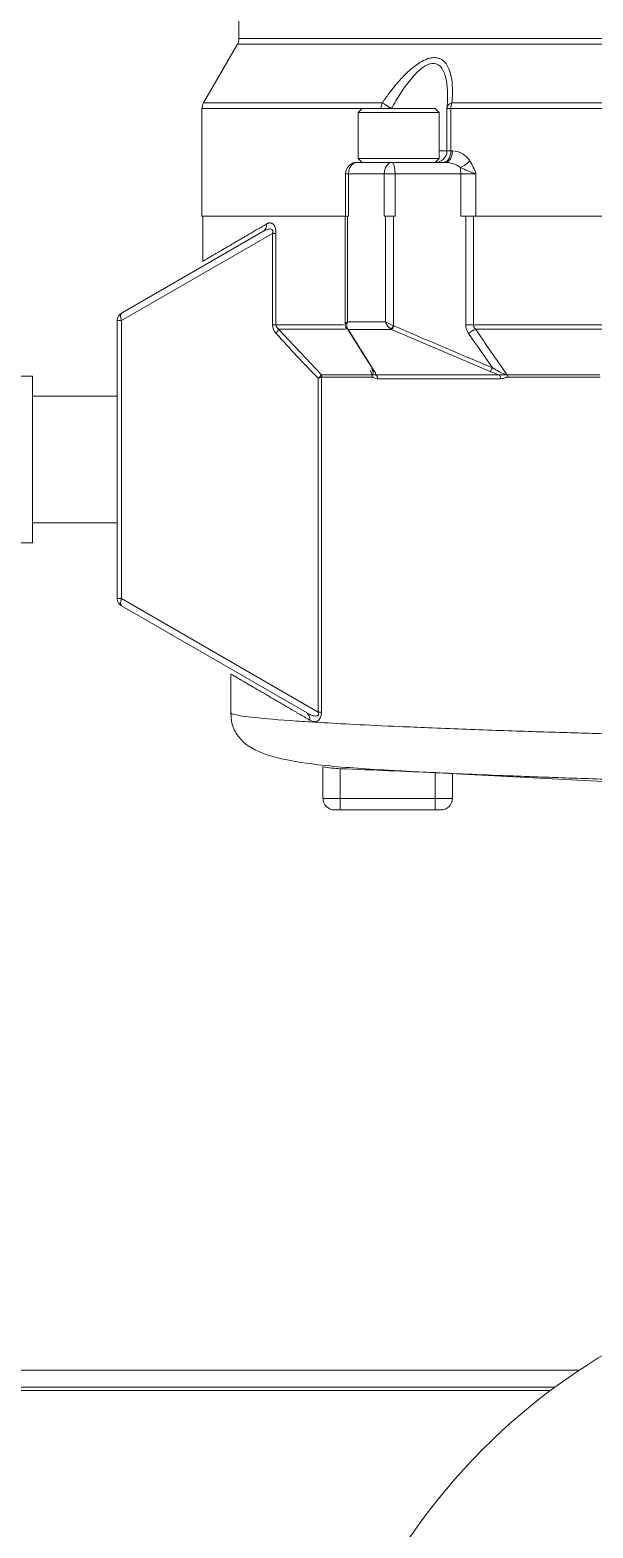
# Model space of a CAD drawing. Header units: millimetres. Extents: x 113490 to 142599, y -20467 to 115.
# Drawn here: x 125876.9 to 125976.3, y -7330.2 to -7065.8 of the extents above; entities that cross this region are included whole.
import ezdxf

# ---------------------------------------------------------------- set-up
doc = ezdxf.new("R2010")
doc.units = ezdxf.units.MM
doc.layers.add('DV1_0', color=7, linetype='Continuous')

msp = doc.modelspace()

# ---------------------------------------------------------------- linework, layer by layer
at = {"layer": 'DV1_0', "color": 7, "linetype": 'Continuous', "lineweight": 15}
for p, q in [((125913.78, -7047.15), (125913.78, -7067.31)), ((125913.51, -7068.32), (125907.54, -7078.67)), ((125907.26, -7079.68), (125907.26, -7098.69)), ((125935.56, -7079.64), (125934.85, -7080.36)), ((125949.14, -7080.36), (125934.85, -7080.36)), ((125934.85, -7080.36), (125934.85, -7088.46)), ((125948.42, -7079.64), (125935.56, -7079.64)), ((125949.14, -7080.36), (125948.42, -7079.64)), ((125949.14, -7088.46), (125949.14, -7080.36)), ((125950.51, -7079.68), (125950.51, -7087.14)), ((125936.23, -7089.17), (125934.62, -7089.17)), ((125949.14, -7088.46), (125934.85, -7088.46)), ((125934.85, -7088.46), (125935.56, -7089.17)), ((125936.23, -7089.17), (125939.13, -7089.17)), ((125940.83, -7089.17), (125939.13, -7089.17)), ((125950.15, -7089.17), (125940.83, -7089.17)), ((125948.42, -7089.17), (125949.14, -7088.46)), ((125932.59, -7091.2), (125932.59, -7098.69)), ((125932.53, -7098.69), (125907.26, -7098.69)), ((125907.39, -7098.69), (125907.39, -7106.6)), ((125932.53, -7098.69), (125932.94, -7098.69)), ((125932.53, -7098.69), (125932.53, -7117.97)), ((125933.14, -7098.69), (125932.94, -7098.69)), ((125939.65, -7098.69), (125939.44, -7098.69)), ((125939.65, -7098.69), (125941.08, -7098.69)), ((125941.08, -7098.69), (125941.35, -7098.69)), ((125952.94, -7098.69), (125955.63, -7098.69)), ((125955.63, -7098.69), (126115.49, -7098.69)), ((125918.02, -7101.37), (125893.06, -7115.78)), ((125892.3, -7117.1), (125892.3, -7166.14)), ((125940.72, -7118.67), (125933.09, -7118.67)), ((125937.73, -7126.09), (125933.09, -7118.67)), ((125937.36, -7125.82), (125937.4, -7125.9)), ((125877.32, -7126.89), (125873.36, -7126.89)), ((125877.32, -7126.89), (125877.32, -7156.35)), ((125937.22, -7126.69), (125937.23, -7126.68)), ((125961.16, -7126.68), (125961.18, -7126.69)), ((125892.3, -7130.44), (125877.32, -7130.44)), ((125877.32, -7152.8), (125892.3, -7152.8)), ((125873.36, -7156.35), (125877.32, -7156.35)), ((125893.06, -7167.46), (125925.7, -7186.3)), ((125912.37, -7179.57), (125912.37, -7186.32)), ((125928.62, -7201.44), (125928.62, -7195.86)), ((125943.08, -7196.63), (125978.15, -7198.47)), ((125951.48, -7197.07), (125951.48, -7201.44)), ((125930.66, -7203.47), (125931.67, -7203.47)), ((125931.67, -7203.47), (125948.44, -7203.47)), ((125948.44, -7203.47), (125949.45, -7203.47)), ((125973.87, -7302.37), (125703.06, -7302.37)), ((125969.58, -7305.37), (125703.06, -7305.37))]:
    msp.add_line(p, q, dxfattribs=at)
at = {"layer": 'DV1_0', "color": 7, "linetype": 'Continuous', "lineweight": 20}
for p, q in [((126157.34, -7067.31), (125913.78, -7067.31)), ((126157.61, -7068.32), (125913.51, -7068.32)), ((125939.1, -7078.67), (125907.54, -7078.67)), ((125951.39, -7078.67), (126119.73, -7078.67)), ((125935.53, -7079.68), (125907.26, -7079.68)), ((125950.51, -7079.68), (125951.21, -7079.68)), ((125951.21, -7079.68), (126119.91, -7079.68)), ((125951.21, -7079.68), (125951.21, -7087.14)), ((125950.51, -7087.14), (125949.14, -7087.14)), ((125950.51, -7087.14), (125951.21, -7087.14)), ((125951.21, -7087.14), (125951.48, -7087.14)), ((125932.59, -7091.2), (125933.14, -7091.2)), ((125933.14, -7091.2), (125939.44, -7091.2)), ((125933.14, -7098.69), (125933.14, -7091.2)), ((125941.35, -7091.2), (125939.44, -7091.2)), ((125939.44, -7091.2), (125939.44, -7098.69)), ((125941.35, -7091.2), (125941.35, -7098.69)), ((125952.94, -7091.2), (125941.35, -7091.2)), ((125952.94, -7098.69), (125952.94, -7091.2)), ((125952.94, -7091.2), (125955.63, -7091.2)), ((125955.63, -7091.2), (125955.63, -7098.69)), ((125932.94, -7117.31), (125932.94, -7098.69)), ((125939.65, -7098.69), (125939.65, -7117.31)), ((125941.08, -7098.69), (125941.08, -7117.96)), ((125953.84, -7117.84), (125953.84, -7098.69)), ((125955.19, -7098.69), (125955.19, -7117.84)), ((125919.71, -7101.72), (125893.06, -7117.1)), ((125919.71, -7117.84), (125919.71, -7101.72)), ((125919.71, -7101.72), (125920.32, -7101.72)), ((125920.32, -7101.72), (125920.32, -7117.84)), ((125893.06, -7117.1), (125892.3, -7117.1)), ((125893.06, -7117.1), (125893.06, -7166.14)), ((125919.71, -7117.84), (125920.32, -7117.84)), ((125920.32, -7117.84), (125932.27, -7117.84)), ((125932.94, -7117.31), (125939.65, -7117.31)), ((125955.19, -7117.84), (125953.84, -7117.84)), ((125955.19, -7117.84), (125982.12, -7117.84)), ((125920.77, -7118.61), (125928.35, -7126.7)), ((125920.77, -7118.61), (125932.61, -7118.61)), ((125940.72, -7118.67), (125958.13, -7126.09)), ((125955.55, -7118.61), (125981.68, -7118.61)), ((125927.79, -7186.19), (125927.79, -7127.28)), ((125928.35, -7126.7), (125928.24, -7126.82)), ((125928.35, -7126.7), (125937.22, -7126.7)), ((125928.35, -7127.11), (125928.35, -7186.19)), ((125937.3, -7127.08), (125928.43, -7127.08)), ((125937.22, -7126.69), (125937.94, -7126.66)), ((125937.94, -7126.66), (125959.72, -7126.66)), ((125959.98, -7127.35), (125938.28, -7127.35)), ((125959.72, -7126.66), (125961.18, -7126.69)), ((125961.19, -7126.7), (125977.52, -7126.7)), ((125977.57, -7127.08), (125961.25, -7127.08)), ((125892.3, -7166.14), (125893.06, -7166.14)), ((125893.06, -7166.14), (125927.79, -7186.19)), ((125927.79, -7186.19), (125928.35, -7186.19)), ((125931.67, -7196.2), (125931.67, -7201.44)), ((125948.44, -7196.91), (125948.44, -7201.44)), ((125928.62, -7201.44), (125931.67, -7201.44)), ((125931.67, -7201.44), (125931.67, -7203.47)), ((125931.67, -7201.44), (125948.44, -7201.44)), ((125948.44, -7201.44), (125948.44, -7203.47)), ((125948.44, -7201.44), (125951.48, -7201.44)), ((125968.77, -7305.97), (125703.06, -7305.97))]:
    msp.add_line(p, q, dxfattribs=at)
at = {"layer": 'DV1_0', "color": 7, "linetype": 'Continuous', "lineweight": 15}
for centre, radius, start, end in [((125911.75, -7067.31), 2.03, 330, 0), ((125909.3, -7079.68), 2.03, 150, 180), ((125952.54, -7079.68), 2.03, 174.2304, 180), ((125934.62, -7091.2), 2.03, 90, 180), ((125948.48, -7087.14), 2.03, 270, 0), ((125893.83, -7117.1), 1.52, 120, 180), ((125933.57, -7117.84), 1.04, 179.5892, 207.7783), ((125933.71, -7117.77), 1.19, 207.2685, 211.4358), ((126247.07, -6925.66), 368.62, 211.571, 212.812), ((125936.35, -7127.09), 0.958, 0.8371, 24.3586), ((125961.17, -7126.71), 0.0225, 23.801, 63.2828), ((125960.12, -7127.05), 1.13, 358.631, 18.2821), ((125893.83, -7166.14), 1.52, 180, 240), ((125930.66, -7201.44), 2.03, 180, 270), ((125949.45, -7201.44), 2.03, 270, 0), ((126034.77, -7393.97), 110, 0, 240.5996)]:
    msp.add_arc(centre, radius, start, end, dxfattribs=at)
at = {"layer": 'DV1_0', "color": 7, "linetype": 'Continuous', "lineweight": 20}
for centre, radius, start, end in [((125950.27, -7093.36), 4.19, 51.983, 91.6431), ((125951.39, -7090.87), 3.73, 31.5907, 88.611), ((125944.66, -7094.9), 11.58, 18.6295, 31.1428), ((125964.54, -7065.61), 27.1, 244.439, 250.797), ((125922.02, -7117.78), 2.31, 181.6266, 223.5455), ((125921.32, -7117.77), 1, 184.2539, 236.6111), ((125942.24, -7116.38), 2.76, 199.7274, 233.6932), ((125942.44, -7113.02), 5.11, 236.9242, 254.6237), ((126339.52, -6208.34), 993.06, 246.3499, 247.44073), ((125956.52, -7117.82), 2.68, 180.4314, 215.1485), ((125956.27, -7117.8), 1.08, 182.2341, 228.1697), ((126098.06, -6959.82), 238.82, 221.9163, 224.5224), ((125933.63, -7118.1), 0.789, 219.2158, 226.3473), ((125941.43, -7117.4), 1.45, 235.6565, 241.0856), ((126792.56, -6539.42), 1019.3, 214.67811, 215.09218), ((126798.65, -6538.2), 1023.57, 214.54396, 215.09426), ((127979.4, -6734.26), 2079.54, 190.85391, 190.8772), ((125936.9, -7126.72), 1.05, 3.2894, 37.1934), ((125964.68, -7110.43), 16.97, 247.3375, 253.0397), ((125963.66, -7118.16), 8.87, 234.7669, 253.6454), ((125926.16, -7125.26), 2.59, 308.7829, 323.1355), ((125926.53, -7122.24), 5.19, 283.971, 290.4933), ((125928.43, -7127.21), 0.132, 89.2551, 128.757), ((125931.95, -7179.68), 16.51, 258.389, 269.0442)]:
    msp.add_arc(centre, radius, start, end, dxfattribs=at)
for centre, major_axis, ratio, start_param, end_param in [((125940.42, -7079.68), (0, 2.03), 0.753485, 1.047198, 1.570796), ((125940.42, -7079.68), (-1.68, 1.14), 0.083337, 4.621849, 5.675012), ((125952.54, -7079.68), (2.02, -0.2), 0.559268, 2.235418, 3.141593), ((125952.54, -7079.68), (0, 2.03), 0.657465, 1.047198, 1.570796), ((125934.62, -7091.2), (0, 2.03), 0.729172, 0, 1.570796), ((125940.83, -7091.2), (0, -2.03), 0.68433, 3.141593, 4.712389), ((125940.83, -7091.2), (0, 2.03), 0.258819, 4.712389, 6.283185), ((125953.29, -7088.91), (-1.7, -1.11), 0.406301, 1.06236, 2.127918), ((125952.42, -7091.2), (0, 2.03), 0.258819, 4.712389, 5.310655), ((125917.26, -7100.05), (0.76, -1.32), 0.88765, 0, 1.097211), ((125893.83, -7117.1), (-0.76, 1.32), 0.447214, 0, 1.318116), ((125933.32, -7117.96), (0.685, 0.334), 0.853419, 3.145786, 3.90594), ((125940.88, -7117.96), (-0.367, -0.668), 0.228673, 0.411672, 1.695647), ((125940.96, -7117.99), (0.305, 0.698), 0.238424, 3.48591, 4.816271), ((125941.51, -7117.11), (0, -0.956), 0.965926, 5.79595, 5.883867), ((125919.58, -7119.37), (1.13, 1.02), 0.360181, 5.093282, 5.860443), ((125954.72, -7119.37), (1.25, 0.87), 0.150727, 0.752795, 1.785269), ((125938, -7125.41), (0.64, 0.414), 0.896658, 2.517199, 3.140741), ((125938, -7125.41), (0.64, 0.414), 0.896658, 3.166732, 3.818159), ((125958.35, -7125.41), (-0.292, -0.704), 0.240259, 0.369142, 1.670108), ((125927.69, -7127.11), (0.473, -0.597), 0.810718, 0.999796, 1.421599), ((125927.77, -7127.08), (0, -0.762), 0.86959, 1.570796, 2.094395), ((125937.67, -7127.35), (0, 0.762), 0.789697, 4.712389, 5.820147), ((125959.51, -7127.35), (0, 0.762), 0.613497, 4.712389, 5.820146), ((125893.83, -7166.14), (0.76, 1.32), 0.447214, 1.823477, 3.141593), ((125924.93, -7187.62), (-0.76, -1.32), 0.857088, 2.030307, 3.141593)]:
    msp.add_ellipse(centre, major_axis=major_axis, ratio=ratio, start_param=start_param, end_param=end_param, dxfattribs=at)
at = {"layer": 'DV1_0', "color": 7, "linetype": 'Continuous', "lineweight": 15}
for centre, major_axis, ratio, start_param, end_param in [((125933.32, -7117.96), (0.685, 0.334), 0.853419, 3.043147, 3.145786), ((125933.34, -7117.99), (0.65, 0.398), 0.88981, 3.14128, 3.868884)]:
    msp.add_ellipse(centre, major_axis=major_axis, ratio=ratio, start_param=start_param, end_param=end_param, dxfattribs=at)
at = {"layer": 'DV1_0', "color": 7, "linetype": 'Continuous', "lineweight": 20}
for points, knots in [([(125939.1, -7078.67), (125939.19, -7078.53), (125939.37, -7078.26), (125939.66, -7077.86), (125939.94, -7077.47), (125940.22, -7077.08), (125940.5, -7076.71), (125940.78, -7076.35), (125941.33, -7075.66), (125942.14, -7074.7), (125943.29, -7073.49), (125944.48, -7072.41), (125945.75, -7071.5), (125946.83, -7070.96), (125947.68, -7070.72), (125948.29, -7070.66), (125948.86, -7070.72), (125949.54, -7070.95), (125950.22, -7071.49), (125950.8, -7072.41), (125951.18, -7073.48), (125951.4, -7074.7), (125951.48, -7075.75), (125951.5, -7076.62), (125951.49, -7077.28), (125951.45, -7077.96), (125951.41, -7078.43), (125951.39, -7078.67)], [0, 0, 0, 0, 0.018693, 0.0371, 0.055227, 0.073082, 0.09067, 0.107999, 0.125076, 0.189511, 0.249356, 0.31487, 0.374275, 0.436923, 0.468569, 0.499613, 0.530818, 0.562638, 0.625056, 0.684657, 0.750444, 0.810345, 0.874885, 0.904936, 0.935781, 0.967457, 1, 1, 1, 1]), ([(125940.72, -7079.68), (125941.21, -7078.78), (125941.74, -7077.88), (125942.85, -7076.17), (125943.43, -7075.34), (125944.37, -7074.2), (125944.69, -7073.83), (125945.35, -7073.16), (125945.69, -7072.85), (125946.21, -7072.45), (125946.39, -7072.32), (125946.74, -7072.11), (125946.91, -7072.01), (125947.26, -7071.86), (125947.43, -7071.8), (125947.77, -7071.72), (125947.93, -7071.7), (125948.25, -7071.7), (125948.4, -7071.72), (125948.69, -7071.79), (125948.83, -7071.85), (125949.22, -7072.08), (125949.43, -7072.3), (125949.71, -7072.7), (125949.79, -7072.85), (125949.95, -7073.15), (125950.01, -7073.31), (125950.2, -7073.82), (125950.3, -7074.19), (125950.53, -7075.34), (125950.6, -7076.16), (125950.63, -7077.12), (125950.63, -7077.22), (125950.63, -7077.33)], [0, 0, 0, 0, 0.125, 0.125, 0.25, 0.25, 0.3125, 0.3125, 0.375, 0.375, 0.40625, 0.40625, 0.4375, 0.4375, 0.46875, 0.46875, 0.5, 0.5, 0.53125, 0.53125, 0.5625, 0.5625, 0.625, 0.625, 0.65625, 0.65625, 0.6875, 0.6875, 0.75, 0.75, 0.875, 0.875, 0.8898347, 0.8898347, 0.8898347, 0.8898347]), ([(125950.15, -7089.17), (125950.32, -7089.17), (125950.5, -7089.12), (125950.82, -7088.91), (125950.97, -7088.76), (125951.22, -7088.39), (125951.31, -7088.16), (125951.45, -7087.67), (125951.48, -7087.4), (125951.48, -7087.14)], [0, 0, 0, 0, 0.25, 0.25, 0.5, 0.5, 0.75, 0.75, 1, 1, 1, 1]), ([(125907.39, -7106.63), (125907.39, -7106.63), (125907.43, -7106.6), (125907.65, -7106.48), (125908.03, -7106.26), (125908.58, -7105.94), (125909.29, -7105.52), (125910.16, -7105.01), (125911.19, -7104.41), (125912.16, -7103.84), (125912.98, -7103.37), (125913.58, -7103.02), (125914.21, -7102.65), (125914.87, -7102.26), (125915.56, -7101.86), (125916.29, -7101.43), (125917.04, -7100.99), (125917.83, -7100.53), (125918.37, -7100.21), (125918.65, -7100.05)], [0.2558978, 0.2558978, 0.2558978, 0.2558978, 0.3094677, 0.3718156, 0.4342639, 0.4968394, 0.5592041, 0.6218559, 0.6848205, 0.7481232, 0.775717, 0.8034044, 0.8311873, 0.8590678, 0.8870477, 0.915129, 0.9433136, 0.9716033, 1, 1, 1, 1]), ([(125919.71, -7101.72), (125919.72, -7101.68), (125919.74, -7101.62), (125919.76, -7101.53), (125919.77, -7101.44), (125919.77, -7101.36), (125919.76, -7101.26), (125919.74, -7101.16), (125919.68, -7101.06), (125919.56, -7100.96), (125919.36, -7100.91), (125919.08, -7100.93), (125918.76, -7101.02), (125918.41, -7101.16), (125918.16, -7101.3), (125918.02, -7101.37)], [0, 0, 0, 0, 0.029362, 0.056361, 0.081304, 0.104583, 0.126675, 0.16578, 0.206806, 0.252918, 0.360031, 0.502599, 0.639197, 0.804859, 1, 1, 1, 1]), ([(125918.65, -7100.05), (125918.74, -7100), (125918.86, -7099.94), (125919.01, -7099.9), (125919.08, -7099.88), (125919.12, -7099.88), (125919.13, -7099.87), (125919.14, -7099.87), (125919.15, -7099.87), (125919.25, -7099.86), (125919.34, -7099.86), (125919.47, -7099.89), (125919.53, -7099.91), (125919.6, -7099.94), (125919.64, -7099.95), (125919.65, -7099.96), (125919.66, -7099.97), (125919.67, -7099.97), (125919.67, -7099.97), (125919.77, -7100.03), (125919.86, -7100.11), (125919.97, -7100.26), (125920.03, -7100.34), (125920.09, -7100.45), (125920.11, -7100.51), (125920.12, -7100.53), (125920.13, -7100.55), (125920.13, -7100.56), (125920.17, -7100.64), (125920.21, -7100.77), (125920.25, -7100.93), (125920.26, -7101), (125920.27, -7101.05), (125920.27, -7101.08), (125920.31, -7101.29), (125920.32, -7101.49), (125920.32, -7101.72)], [0, 0, 0, 0, 0.125, 0.1875, 0.21875, 0.234375, 0.242187, 0.242187, 0.25, 0.25, 0.375, 0.375, 0.4375, 0.46875, 0.484375, 0.492188, 0.496094, 0.496094, 0.5, 0.5, 0.625, 0.625, 0.6875, 0.71875, 0.734375, 0.742188, 0.742188, 0.75, 0.75, 0.8125, 0.84375, 0.859375, 0.859375, 0.875, 0.875, 1, 1, 1, 1]), ([(125937.47, -7126.14), (125937.47, -7126.15), (125937.48, -7126.17), (125937.48, -7126.29), (125937.48, -7126.4), (125937.42, -7126.53), (125937.4, -7126.57), (125937.33, -7126.64), (125937.28, -7126.66), (125937.23, -7126.68)], [0.4764947, 0.4764947, 0.4764947, 0.4764947, 0.5, 0.5, 0.75, 0.75, 0.875, 0.875, 1, 1, 1, 1]), ([(125938.28, -7127.35), (125938.11, -7127.35), (125937.94, -7127.31), (125937.7, -7127.22), (125937.62, -7127.18), (125937.5, -7127.13), (125937.46, -7127.11), (125937.38, -7127.09), (125937.34, -7127.08), (125937.3, -7127.08)], [0, 0, 0, 0, 0.503007, 0.503007, 0.754511, 0.754511, 0.880262, 0.880262, 1, 1, 1, 1]), ([(125961.25, -7127.08), (125961.2, -7127.08), (125961.15, -7127.09), (125961.04, -7127.11), (125960.99, -7127.13), (125960.83, -7127.18), (125960.73, -7127.22), (125960.41, -7127.31), (125960.2, -7127.35), (125959.98, -7127.35)], [0, 0, 0, 0, 0.119749, 0.119749, 0.245499, 0.245499, 0.496999, 0.496999, 1, 1, 1, 1]), ([(125926.29, -7187.62), (125926.12, -7187.52), (125925.79, -7187.33), (125925.31, -7187.05), (125924.84, -7186.78), (125924.38, -7186.5), (125923.92, -7186.24), (125923.48, -7185.98), (125923.04, -7185.72), (125922.61, -7185.47), (125922.19, -7185.23), (125921.78, -7184.99), (125921.38, -7184.75), (125920.98, -7184.52), (125920.6, -7184.3), (125920.23, -7184.08), (125919.86, -7183.86), (125919.5, -7183.66), (125919.15, -7183.45), (125918.82, -7183.25), (125918.06, -7182.81), (125916.96, -7182.17), (125915.68, -7181.42), (125914.6, -7180.79), (125913.73, -7180.28), (125913.24, -7179.99), (125913.02, -7179.86), (125912.97, -7179.84)], [0, 0, 0, 0, 0.0135466, 0.0270618, 0.0405459, 0.0539991, 0.0674217, 0.0808139, 0.0941759, 0.1075081, 0.1208106, 0.1340838, 0.1473279, 0.1605431, 0.1737297, 0.1868879, 0.2000181, 0.2131205, 0.2261954, 0.239243, 0.2522636, 0.3158034, 0.3789073, 0.4416086, 0.5039412, 0.5665386, 0.5815783, 0.5815783, 0.5815783, 0.5815783]), ([(125912.37, -7186.32), (125912.37, -7186.43), (125912.92, -7186.7), (125916.16, -7187.18), (125921.92, -7187.66), (125928.37, -7188.06), (125934.32, -7188.39), (125940.85, -7188.7), (125947.36, -7188.97), (125953.04, -7189.2), (125958.97, -7189.42), (125964.73, -7189.61), (125970.22, -7189.79), (125975.39, -7189.94), (125978.77, -7190.04), (125980.37, -7190.08)], [0.5867531, 0.5867531, 0.5867531, 0.5867531, 0.6249493, 0.6838757, 0.7498245, 0.7776453, 0.8123894, 0.8519109, 0.8748066, 0.9001137, 0.9236443, 0.9453984, 0.9653757, 0.9835763, 1, 1, 1, 1]), ([(125925.7, -7186.3), (125925.78, -7186.35), (125925.94, -7186.44), (125926.16, -7186.55), (125926.38, -7186.65), (125926.58, -7186.73), (125926.76, -7186.79), (125926.99, -7186.86), (125927.25, -7186.91), (125927.52, -7186.9), (125927.7, -7186.82), (125927.82, -7186.67), (125927.85, -7186.43), (125927.81, -7186.27), (125927.79, -7186.19)], [0, 0, 0, 0, 0.101323, 0.195403, 0.28226, 0.361922, 0.434425, 0.499816, 0.641549, 0.749421, 0.819283, 0.874829, 0.931163, 1, 1, 1, 1]), ([(125928.35, -7186.19), (125928.35, -7186.3), (125928.34, -7186.42), (125928.33, -7186.58), (125928.32, -7186.63), (125928.31, -7186.73), (125928.3, -7186.78), (125928.27, -7186.93), (125928.24, -7187.03), (125928.19, -7187.16), (125928.17, -7187.22), (125928.13, -7187.29), (125928.12, -7187.32), (125928.11, -7187.34), (125928.1, -7187.35), (125928.02, -7187.48), (125927.94, -7187.59), (125927.79, -7187.71), (125927.71, -7187.76), (125927.62, -7187.81), (125927.56, -7187.83), (125927.54, -7187.84), (125927.53, -7187.85), (125927.52, -7187.85), (125927.51, -7187.85), (125927.42, -7187.88), (125927.32, -7187.9), (125927.16, -7187.9), (125927.08, -7187.9), (125926.99, -7187.89), (125926.94, -7187.88), (125926.92, -7187.87), (125926.9, -7187.87), (125926.89, -7187.87), (125926.69, -7187.82), (125926.49, -7187.74), (125926.29, -7187.62)], [0, 0, 0, 0, 0.0625, 0.0625, 0.09375, 0.09375, 0.125, 0.125, 0.1875, 0.1875, 0.21875, 0.234375, 0.242188, 0.242188, 0.25, 0.25, 0.375, 0.375, 0.4375, 0.46875, 0.484375, 0.492188, 0.496094, 0.496094, 0.5, 0.5, 0.625, 0.625, 0.6875, 0.71875, 0.734375, 0.742188, 0.742188, 0.75, 0.75, 1, 1, 1, 1]), ([(125942.7, -7196.61), (125946.42, -7196.8), (125950.51, -7196.99), (125957.29, -7197.28), (125959.71, -7197.38), (125963.49, -7197.53), (125964.78, -7197.58), (125967.41, -7197.67), (125968.74, -7197.72), (125973.65, -7197.89), (125977.33, -7198.01), (125981.12, -7198.12)], [0.6839961, 0.6839961, 0.6839961, 0.6839961, 0.796453, 0.796453, 0.8550725, 0.8550725, 0.8843823, 0.8843823, 0.913692, 0.913692, 0.9913567, 0.9913567, 0.9913567, 0.9913567])]:
    msp.add_open_spline(points, degree=3, knots=knots, dxfattribs=at)
at = {"layer": 'DV1_0', "color": 7, "linetype": 'Continuous', "lineweight": 15}
for points in [[(125950.63, -7077.33), (125950.63, -7078.09), (125950.6, -7078.88), (125950.54, -7079.68)], [(125937.26, -7125.41), (125937.37, -7125.67), (125937.45, -7125.92), (125937.47, -7126.14)]]:
    msp.add_open_spline(points, degree=3, dxfattribs=at)
for points, knots in [([(125951.21, -7087.14), (125951.21, -7087.4), (125951.17, -7087.67), (125951.04, -7088.16), (125950.94, -7088.39), (125950.69, -7088.76), (125950.55, -7088.91), (125950.22, -7089.12), (125950.05, -7089.17), (125949.87, -7089.17)], [0, 0, 0, 0, 0.25, 0.25, 0.5, 0.5, 0.75, 0.75, 1, 1, 1, 1]), ([(125932.58, -7117.96), (125932.57, -7117.94), (125932.55, -7117.92), (125932.54, -7117.88), (125932.53, -7117.84), (125932.53, -7117.79), (125932.55, -7117.73), (125932.58, -7117.67), (125932.62, -7117.6), (125932.69, -7117.52), (125932.8, -7117.42), (125932.89, -7117.35), (125932.94, -7117.31)], [0, 0, 0, 0, 0.074949, 0.153096, 0.234505, 0.319233, 0.40733, 0.498841, 0.592344, 0.707033, 0.842918, 1, 1, 1, 1]), ([(125937.22, -7126.7), (125937.22, -7126.7), (125937.22, -7126.69), (125937.22, -7126.69), (125937.22, -7126.69)], [0, 0, 0, 0, 0.477767, 1, 1, 1, 1]), ([(125912.97, -7179.84), (125912.85, -7179.77), (125912.6, -7179.62), (125912.41, -7179.51), (125912.37, -7179.49), (125912.37, -7179.49)], [0.5815783, 0.5815783, 0.5815783, 0.5815783, 0.6289825, 0.6913088, 0.7310667, 0.7310667, 0.7310667, 0.7310667]), ([(125912.37, -7186.32), (125912.38, -7186.67), (125912.46, -7188.47), (125913.3, -7190.08), (125914.8, -7191.87), (125917.49, -7193.44), (125922.13, -7194.78), (125930.14, -7195.85), (125937.23, -7196.3), (125941.85, -7196.56)], [0, 0, 0, 0, 0.016176, 0.099051, 0.186067, 0.298797, 0.489609, 0.722769, 1, 1, 1, 1]), ([(125939.45, -7196.43), (125940.35, -7196.48), (125941.28, -7196.53), (125942.39, -7196.59), (125942.55, -7196.6), (125942.7, -7196.61)], [0.65016098, 0.65016098, 0.65016098, 0.65016098, 0.67921387, 0.67921387, 0.68399609, 0.68399609, 0.68399609, 0.68399609])]:
    msp.add_open_spline(points, degree=3, knots=knots, dxfattribs=at)
at = {"layer": 'DV1_0', "color": 7, "linetype": 'Continuous', "lineweight": 20}
msp.add_rational_spline([(125933.02, -7118.6), (125932.96, -7118.52), (125932.91, -7118.43), (125932.85, -7118.23), (125932.83, -7118.12), (125932.82, -7117.79), (125932.86, -7117.55), (125932.94, -7117.31)], [0.999999957144, 0.99999996313, 0.999999969069, 0.999999979806, 0.99999998457, 0.999999995961, 1.00000000003, 1], degree=3, knots=[0, 0, 0, 0, 0.25, 0.25, 0.5, 0.5, 1, 1, 1, 1], dxfattribs=at)
msp.add_open_spline([(125948.44, -7196.88), (125943.14, -7196.67), (125937.55, -7196.44), (125931.67, -7196.2)], degree=3, dxfattribs=at)

doc.saveas('drawing.dxf')
